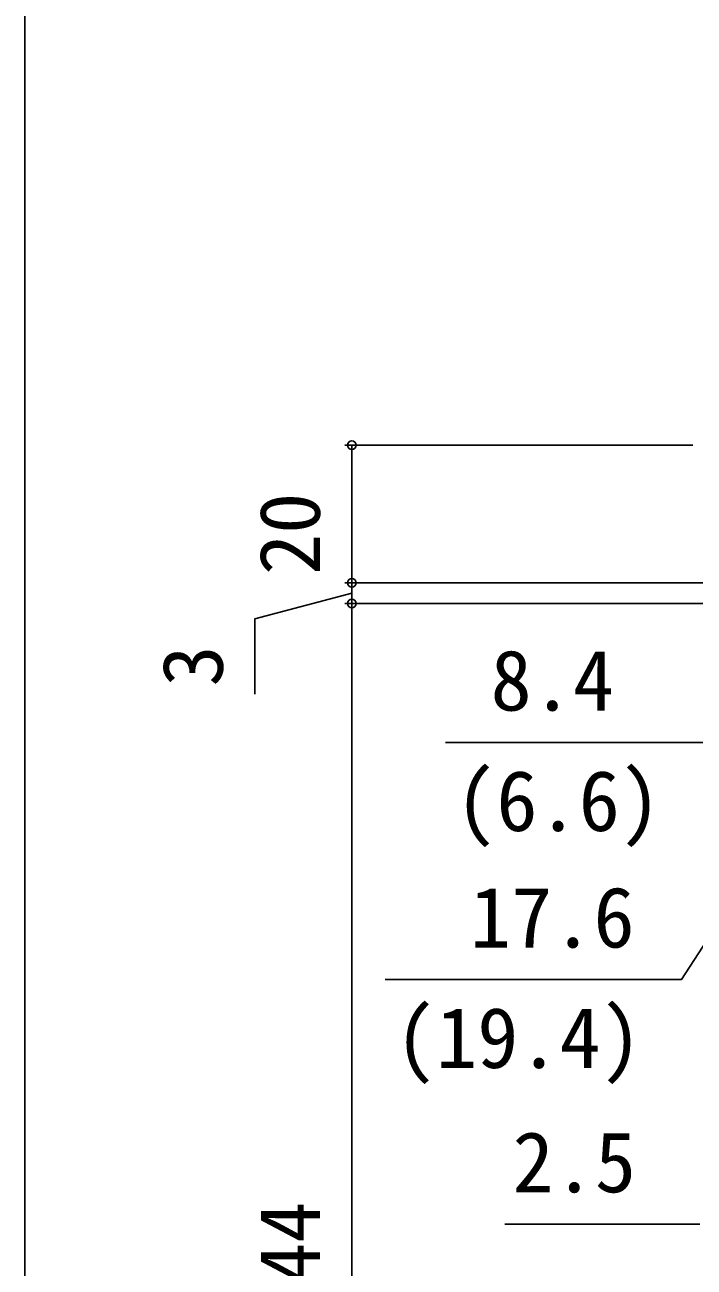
# Model space of a CAD drawing. Units: millimetres, scale not verified. Extents: x -525 to 525, y -783 to 779.
# Drawn here: x -525 to -427.7, y 310.3 to 490.8 of the extents above; entities that cross this region are included whole.
import ezdxf
from ezdxf.enums import TextEntityAlignment as Align

# ---------------------------------------------------------------- set-up
doc = ezdxf.new("R2010")
doc.units = ezdxf.units.MM
doc.header["$LTSCALE"] = 4
doc.layers.add('0-7_YKK_D', color=6, linetype='Continuous')
doc.layers.add('0-8_YKK_ZWAK', color=7, linetype='Continuous')
doc.styles.add('ＭＳ ゴシック', font='')
doc.styles.get('ＭＳ ゴシック').set_extended_font_data('MS Gothic')

msp = doc.modelspace()

# ---------------------------------------------------------------- linework, layer by layer
at = {"layer": '0-7_YKK_D'}
for p, q in [((-427.903, 429.7), (-478.483, 429.7)), ((-477.483, 429.7), (-477.483, 409.7)), ((-477.483, 409.7), (-477.483, 412.25)), ((-423.403, 409.7), (-478.483, 409.7)), ((-423.403, 409.7), (-478.483, 409.7)), ((-477.483, 409.7), (-477.483, 406.7)), ((-477.483, 409.7), (-477.483, 406.7)), ((-429.903, 406.7), (-478.483, 406.7)), ((-417.003, 406.7), (-478.483, 406.7)), ((-477.483, 406.7), (-477.483, 404.15)), ((-477.483, 211.7), (-477.483, 406.7)), ((-426.903, 316.5), (-455.23, 316.5))]:
    msp.add_line(p, q, dxfattribs=at)
for points in [[(-477.483, 408.2), (-491.589, 404.468), (-491.589, 393.514)], [(-407.203, 386.5), (-429.541, 352.069), (-472.609, 352.069)], [(-416.003, 386.5), (-424.403, 386.5), (-463.844, 386.5)]]:
    msp.add_lwpolyline(points, dxfattribs=at)
for centre in [(-477.483, 429.7), (-477.483, 409.7), (-477.483, 409.7), (-477.483, 406.7), (-477.483, 406.7)]:
    msp.add_circle(centre, 0.637, dxfattribs=at)
at = {"layer": '0-8_YKK_ZWAK'}
msp.add_line((-525, 746.7), (-525, -783.3), dxfattribs=at)

# ---------------------------------------------------------------- texts
at = {"layer": '0-7_YKK_D', "style": 'ＭＳ ゴシック'}
for s, p in [('20', (-479.483, 410.836)), ('3', (-493.589, 394.627)), ('DH＝H－44', (-479.483, 265.87))]:
    msp.add_text(s, height=8.798, rotation=90, dxfattribs=at).set_placement(p, align=Align.BOTTOM_LEFT)
for s, p in [('8.4', (-457.31, 388.5)), ('(6.6)', (-462.458, 371)), ('17.6', (-460.313, 354.069)), ('(19.4)', (-471.222, 336.569)), ('2.5', (-454.117, 318.5))]:
    msp.add_text(s, height=8.798, dxfattribs=at).set_placement(p, align=Align.BOTTOM_LEFT)

doc.saveas('drawing.dxf')
